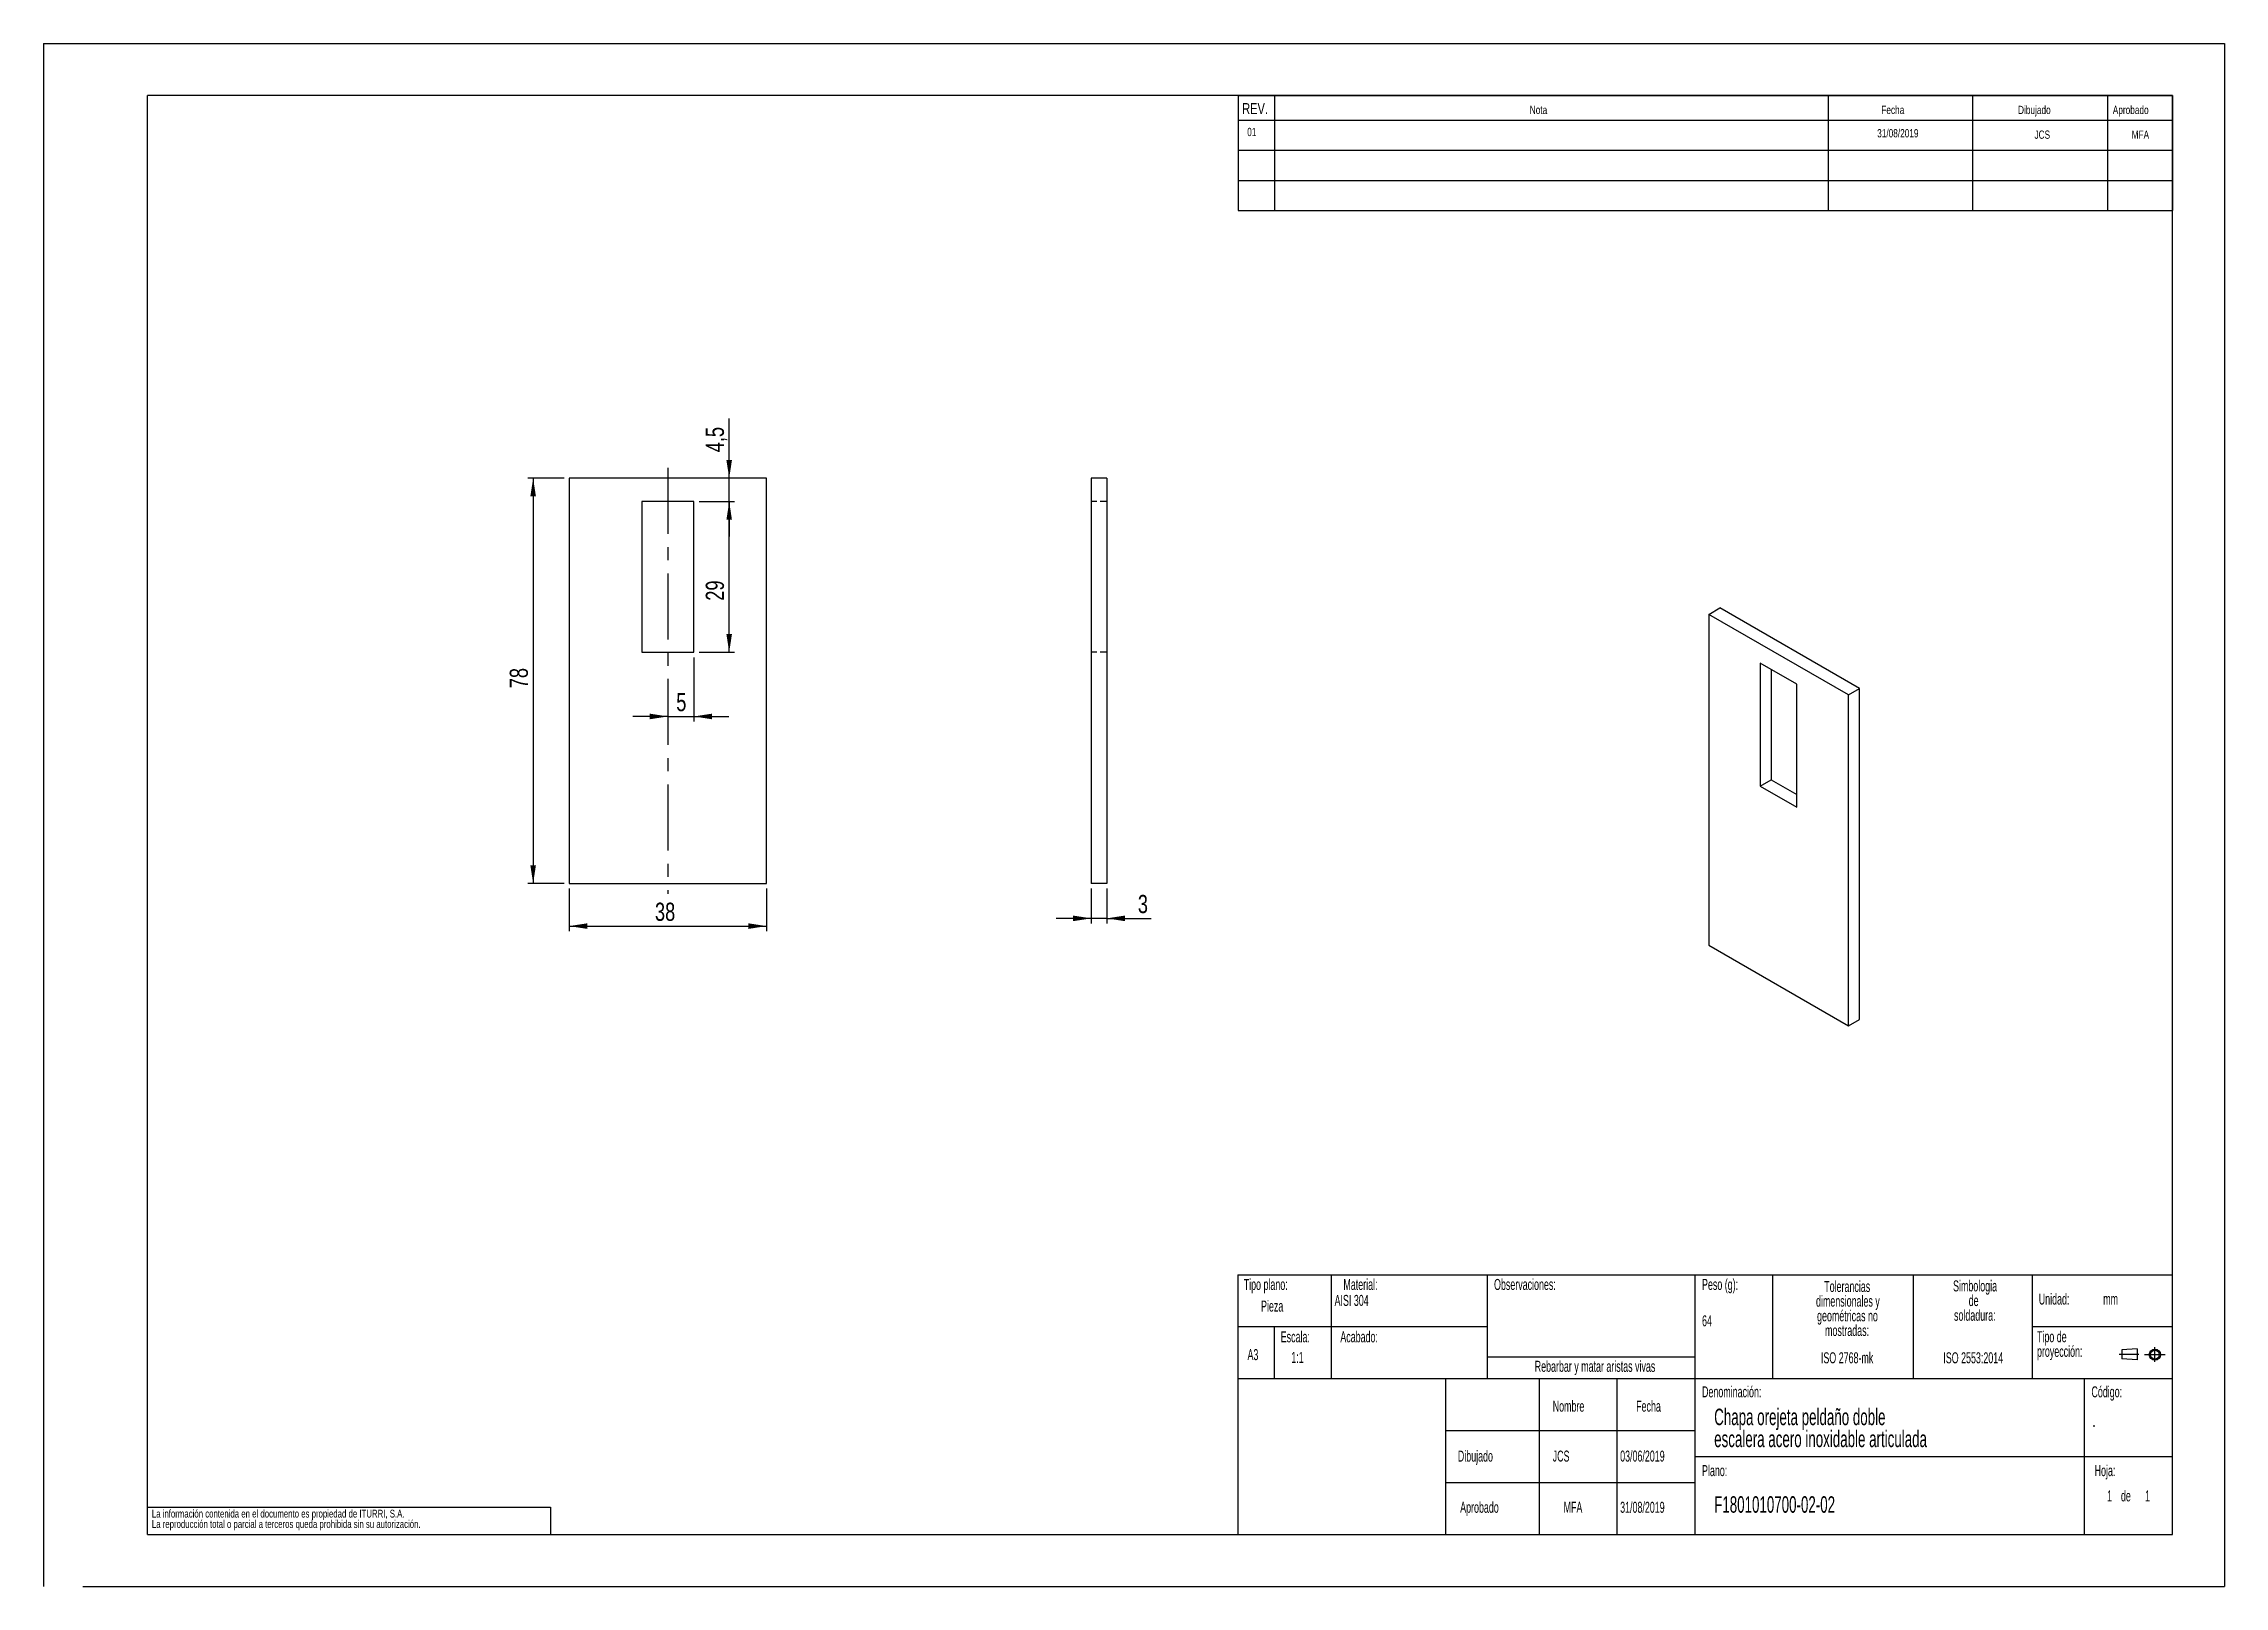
# Model space of a CAD drawing. Extents: x 0 to 2826, y 0 to 813.
# Drawn here: x 0 to 420, y 0 to 297 of the extents above.
import ezdxf

# ---------------------------------------------------------------- set-up
doc = ezdxf.new("R2010")
doc.units = 0
doc.linetypes.add('CENTERX2', pattern=[20.32, 12.7, -2.54, 2.54, -2.54])
doc.linetypes.add('HIDDEN', pattern=[1.905, 1.27, -0.635])
doc.layers.get('0').update_dxf_attribs({"linetype": 'CONTINUOUS'})
doc.layers.add('FORMATO', color=7, linetype='CONTINUOUS')
doc.layers.add('SLD-0', color=179, linetype='CONTINUOUS')
doc.styles.add('SLDTEXTSTYLE0', font='TXT', dxfattribs={"width": 0.605})
doc.styles.add('SLDTEXTSTYLE1', font='TXT', dxfattribs={"width": 0.75})
doc.dimstyles.new('SLDDIMSTYLE0', dxfattribs={"dimtxt": 3.5, "dimasz": 3.5, "dimexe": 0, "dimexo": 0.0625, "dimgap": 0.875, "dimtad": 1, "dimdec": 1, "dimrnd": 1e-09, "dimzin": 12, "dimtxsty": 'SLDTEXTSTYLE1', "dimsah": 1, "dimcen": 0.09, "dimazin": 3, "dimtfac": 1, "dimtdec": 1, "dimtofl": 0, "dimtmove": 0, "dimatfit": 3, "dimtolj": 1, "dimtzin": 12})
doc.dimstyles.new('SLDDIMSTYLE1', dxfattribs={"dimtxt": 3.5, "dimasz": 3.5, "dimexe": 0, "dimexo": 0.0625, "dimgap": 0.875, "dimtad": 1, "dimdec": 1, "dimrnd": 1e-09, "dimzin": 12, "dimtxsty": 'SLDTEXTSTYLE1', "dimsah": 1, "dimcen": 0.09, "dimazin": 3, "dimtfac": 1, "dimtdec": 1, "dimtmove": 0, "dimatfit": 3, "dimtolj": 1, "dimtzin": 12})

# ---------------------------------------------------------------- blocks, each defined once
blk = doc.blocks.new('BLOQUE3')
at = {"color": 7, "linetype": 'CENTERX2'}
for p, q in [((397.92, 130.06), (394.8, 130.06)), ((398.88, 130.02), (402.16, 130.02)), ((400.52, 128.85), (400.52, 131.19))]:
    blk.add_line(p, q, dxfattribs=at)
at = {"color": 7, "linetype": 'CONTINUOUS'}
for p, q in [((397.68, 130.95), (395.23, 130.77)), ((395.23, 130.77), (395.23, 129.34)), ((397.68, 130.95), (397.68, 129.16)), ((397.68, 129.16), (395.23, 129.34))]:
    blk.add_line(p, q, dxfattribs=at)
for radius in [0.892, 0.713]:
    blk.add_circle((400.52, 130.02), radius, dxfattribs=at)
blk = doc.blocks.new('SW_NOTE_0')
at = {"layer": 'SLD-0', "color": 0, "attachment_point": 2, "style": 'SLDTEXTSTYLE0'}
for s, insert, char_height in [('dimensionales y', (7.54, -0.09), 2.1167), ('Tolerancias', (7.41, 2.73), 2.1167), ('geométricas no', (7.46, -2.92), 2.1167), ('mostradas:', (7.38, -5.74), 2.117)]:
    blk.add_mtext(s, dxfattribs=dict(at, insert=insert, char_height=char_height))
blk = doc.blocks.new('SW_NOTE_0_1')
at = {"layer": 'SLD-0', "color": 0, "attachment_point": 1, "style": 'SLDTEXTSTYLE0'}
for s, insert, char_height in [('Tipo de', (0, 2.73), 2.117), ('proyección:', (0, -0.09), 2.1167)]:
    blk.add_mtext(s, dxfattribs=dict(at, insert=insert, char_height=char_height))
blk = doc.blocks.new('SW_NOTE_0_2')
at = {"layer": 'SLD-0', "color": 0, "char_height": 2.117, "attachment_point": 2, "style": 'SLDTEXTSTYLE0'}
for s, insert in [('Simbologia', (7.11, 2.73)), ('de', (6.84, -0.09)), ('soldadura:', (7.06, -2.92))]:
    blk.add_mtext(s, dxfattribs=dict(at, insert=insert))
blk = doc.blocks.new('SW_NOTE_0_3')
at = {"layer": 'SLD-0', "color": 0, "char_height": 1.5, "attachment_point": 1, "style": 'SLDTEXTSTYLE1'}
for s, insert in [('La información contenida en el documento es propiedad de ITURRI, S.A.', (0, 1.93)), ('La reproducción total o parcial a terceros queda prohibida sin su autorización.', (0, -0.07))]:
    blk.add_mtext(s, dxfattribs=dict(at, insert=insert))
blk = doc.blocks.new('SW_NOTE_0_4')
at = {"layer": 'SLD-0', "color": 0, "char_height": 3.175, "attachment_point": 1, "style": 'SLDTEXTSTYLE0'}
for s, insert in [('Chapa orejeta peldaño doble', (0, 4.09)), ('escalera acero inoxidable articulada', (0, -0.14))]:
    blk.add_mtext(s, dxfattribs=dict(at, insert=insert))
blk = doc.blocks.new('SW_NOTE_0_5')
at = {"layer": 'SLD-0', "color": 0, "attachment_point": 2, "style": 'SLDTEXTSTYLE0'}
for s, insert, char_height in [('dimensionales y', (7.54, -0.09), 2.1167), ('Tolerancias', (7.41, 2.73), 2.1167), ('geométricas no', (7.46, -2.92), 2.1167), ('mostradas:', (7.38, -5.74), 2.117)]:
    blk.add_mtext(s, dxfattribs=dict(at, insert=insert, char_height=char_height))
blk = doc.blocks.new('SW_NOTE_0_6')
at = {"layer": 'SLD-0', "color": 0, "attachment_point": 1, "style": 'SLDTEXTSTYLE0'}
for s, insert, char_height in [('Tipo de', (0, 2.73), 2.117), ('proyección:', (0, -0.09), 2.1167)]:
    blk.add_mtext(s, dxfattribs=dict(at, insert=insert, char_height=char_height))
blk = doc.blocks.new('SW_NOTE_0_7')
at = {"layer": 'SLD-0', "color": 0, "char_height": 2.117, "attachment_point": 2, "style": 'SLDTEXTSTYLE0'}
for s, insert in [('Simbologia', (7.11, 2.73)), ('de', (6.84, -0.09)), ('soldadura:', (7.06, -2.92))]:
    blk.add_mtext(s, dxfattribs=dict(at, insert=insert))
blk = doc.blocks.new('SW_NOTE_0_8')
at = {"layer": 'SLD-0', "color": 0, "char_height": 1.5, "attachment_point": 1, "style": 'SLDTEXTSTYLE1'}
for s, insert in [('La información contenida en el documento es propiedad de ITURRI, S.A.', (0, 1.93)), ('La reproducción total o parcial a terceros queda prohibida sin su autorización.', (0, -0.07))]:
    blk.add_mtext(s, dxfattribs=dict(at, insert=insert))
blk = doc.blocks.new('SW_NOTE_0_9')
at = {"layer": 'SLD-0', "color": 0, "char_height": 3.175, "attachment_point": 1, "style": 'SLDTEXTSTYLE0'}
for s, insert in [('Chapa orejeta peldaño doble', (0, 4.09)), ('escalera acero inoxidable articulada', (0, -0.14))]:
    blk.add_mtext(s, dxfattribs=dict(at, insert=insert))
blk = doc.blocks.new('_D')
at = {"layer": 'FORMATO', "color": 7}
for p, q in [((101.23, 134.33), (101.23, 126.11)), ((139.23, 134.33), (139.23, 126.11)), ((101.23, 127.11), (139.23, 127.11))]:
    blk.add_line(p, q, dxfattribs=at)
for points in [[(101.23, 127.11), (104.73, 126.57), (104.73, 127.65)], [(139.23, 127.11), (135.73, 127.65), (135.73, 126.57)]]:
    blk.add_solid(points, dxfattribs=at)
at = {"layer": 'FORMATO', "color": 7, "insert": (117.74, 131.62), "char_height": 3.5, "attachment_point": 1, "style": 'SLDTEXTSTYLE1'}
blk.add_mtext('38', dxfattribs=at)
blk = doc.blocks.new('_D_1')
at = {"layer": 'FORMATO', "color": 7}
for p, q in [((100.23, 213.33), (93.28, 213.33)), ((94.28, 213.33), (94.28, 135.33)), ((100.23, 135.33), (93.28, 135.33))]:
    blk.add_line(p, q, dxfattribs=at)
for points in [[(94.28, 213.33), (93.74, 209.83), (94.82, 209.83)], [(94.28, 135.33), (94.82, 138.83), (93.74, 138.83)]]:
    blk.add_solid(points, dxfattribs=at)
at = {"layer": 'FORMATO', "color": 7, "insert": (89.77, 172.9), "char_height": 3.5, "attachment_point": 1, "rotation": 90, "style": 'SLDTEXTSTYLE1'}
blk.add_mtext('78', dxfattribs=at)
blk = doc.blocks.new('_D_2')
at = {"layer": 'FORMATO', "color": 7}
for p, q in [((125.23, 178.83), (125.23, 166.47)), ((120.23, 167.47), (113.5, 167.47)), ((120.23, 167.47), (125.23, 167.47)), ((125.23, 167.47), (131.96, 167.47))]:
    blk.add_line(p, q, dxfattribs=at)
for points in [[(120.23, 167.47), (116.73, 168.01), (116.73, 166.93)], [(125.23, 167.47), (128.73, 166.93), (128.73, 168.01)]]:
    blk.add_solid(points, dxfattribs=at)
at = {"layer": 'FORMATO', "color": 7, "insert": (121.84, 171.98), "char_height": 3.5, "attachment_point": 1, "style": 'SLDTEXTSTYLE1'}
blk.add_mtext('5', dxfattribs=at)
blk = doc.blocks.new('_D_3')
at = {"layer": 'FORMATO', "color": 7}
for p, q in [((132.04, 213.33), (132.04, 224.8)), ((132.04, 208.83), (132.04, 213.33)), ((126.23, 208.83), (133.04, 208.83)), ((132.04, 208.83), (132.04, 202.1))]:
    blk.add_line(p, q, dxfattribs=at)
for points in [[(132.04, 213.33), (132.57, 216.83), (131.5, 216.83)], [(132.04, 208.83), (131.5, 205.33), (132.57, 205.33)]]:
    blk.add_solid(points, dxfattribs=at)
at = {"layer": 'FORMATO', "color": 7, "insert": (127.52, 218.33), "char_height": 3.5, "attachment_point": 1, "rotation": 90, "style": 'SLDTEXTSTYLE1'}
blk.add_mtext('4,5', dxfattribs=at)
blk = doc.blocks.new('_D_4')
at = {"layer": 'FORMATO', "color": 7}
for p, q in [((126.23, 208.83), (133.04, 208.83)), ((132.04, 179.83), (132.04, 208.83)), ((126.23, 179.83), (133.04, 179.83))]:
    blk.add_line(p, q, dxfattribs=at)
for points in [[(132.04, 208.83), (131.5, 205.33), (132.57, 205.33)], [(132.04, 179.83), (132.57, 183.33), (131.5, 183.33)]]:
    blk.add_solid(points, dxfattribs=at)
at = {"layer": 'FORMATO', "color": 7, "insert": (127.52, 189.75), "char_height": 3.5, "attachment_point": 1, "rotation": 90, "style": 'SLDTEXTSTYLE1'}
blk.add_mtext('29', dxfattribs=at)
blk = doc.blocks.new('_D_5')
at = {"layer": 'FORMATO', "color": 7}
for p, q in [((201.76, 134.33), (201.76, 127.6)), ((204.76, 134.33), (204.76, 127.6)), ((201.76, 128.6), (195.03, 128.6)), ((204.76, 128.6), (201.76, 128.6)), ((204.76, 128.6), (213.33, 128.6))]:
    blk.add_line(p, q, dxfattribs=at)
for points in [[(201.76, 128.6), (198.26, 129.14), (198.26, 128.06)], [(204.76, 128.6), (208.26, 128.06), (208.26, 129.14)]]:
    blk.add_solid(points, dxfattribs=at)
at = {"layer": 'FORMATO', "color": 7, "insert": (210.74, 133.11), "char_height": 3.5, "attachment_point": 1, "style": 'SLDTEXTSTYLE1'}
blk.add_mtext('3', dxfattribs=at)

msp = doc.modelspace()

# ---------------------------------------------------------------- linework, layer by layer
at = {"color": 7, "linetype": 'CONTINUOUS'}
for p, q in [((0, 297), (420, 297)), ((0, 297), (0, 0)), ((420, 297), (420, 0)), ((410, 287), (20, 287)), ((20, 10), (20, 287)), ((410, 10), (410, 287)), ((139.23, 213.33), (101.23, 213.33)), ((101.23, 213.33), (101.23, 135.33)), ((139.23, 135.33), (139.23, 213.33)), ((201.76, 213.33), (201.76, 135.33)), ((204.76, 213.33), (201.76, 213.33)), ((204.76, 213.33), (204.76, 135.33)), ((125.23, 208.83), (115.23, 208.83)), ((115.23, 208.83), (115.23, 179.83)), ((125.23, 179.83), (125.23, 208.83)), ((320.71, 187.13), (322.83, 188.36)), ((347.58, 171.62), (320.71, 187.13)), ((320.71, 187.13), (320.71, 123.44)), ((349.7, 172.85), (322.83, 188.36)), ((115.23, 179.83), (125.23, 179.83)), ((337.68, 173.66), (330.61, 177.74)), ((330.61, 177.74), (330.61, 154.06)), ((332.73, 176.52), (332.73, 155.29)), ((337.68, 149.98), (337.68, 173.66)), ((347.58, 171.62), (349.7, 172.85)), ((349.7, 109.16), (349.7, 172.85)), ((347.58, 107.93), (347.58, 171.62)), ((330.61, 154.06), (332.73, 155.29)), ((330.61, 154.06), (337.68, 149.98)), ((332.73, 155.29), (337.68, 152.43)), ((101.23, 135.33), (139.23, 135.33)), ((204.76, 135.33), (201.76, 135.33)), ((320.71, 123.44), (347.58, 107.93)), ((347.58, 107.93), (349.7, 109.16)), ((230, 60), (410, 60)), ((230, 60), (230, 10)), ((20, 10), (410, 10)), ((7.53, 0), (420, 0))]:
    msp.add_line(p, q, dxfattribs=at)
at = {"color": 7, "linetype": 'HIDDEN'}
for p, q in [((204.76, 208.83), (201.76, 208.83)), ((204.76, 179.83), (201.76, 179.83))]:
    msp.add_line(p, q, dxfattribs=at)
at = {"layer": 'FORMATO'}
for p, q in [((230.09, 287), (410, 287)), ((230.09, 287), (230.09, 264.87)), ((237.03, 287), (237.03, 264.87)), ((343.66, 287), (343.66, 264.87)), ((371.46, 287), (371.46, 264.87)), ((397.51, 287), (397.51, 264.87)), ((410, 287), (410, 264.87)), ((230.09, 282.27), (410, 282.27)), ((230.09, 276.47), (410, 276.47)), ((230.09, 270.67), (410, 270.67)), ((230.09, 264.87), (410, 264.87))]:
    msp.add_line(p, q, dxfattribs=at)
at = {"layer": 'FORMATO', "color": 7, "linetype": 'CENTERX2'}
msp.add_line((120.23, 215.33), (120.23, 133.33), dxfattribs=at)
at = {"layer": 'SLD-0'}
for p, q in [((248, 60), (248, 40)), ((278, 60), (278, 40)), ((318, 60), (318, 40)), ((333, 60), (333, 40)), ((360.08, 60), (360.08, 40)), ((383, 60), (383, 40)), ((230, 50), (248, 50)), ((237, 50), (237, 40)), ((248, 50), (278, 50)), ((383, 50), (410, 50)), ((278, 44.16), (318, 44.16)), ((230, 40), (410, 40)), ((270, 40), (270, 10)), ((288, 40), (288, 10)), ((303, 40), (303, 10)), ((318, 40), (318, 10)), ((393, 40), (393, 10)), ((270, 30), (318, 30)), ((318, 25), (393, 25)), ((393, 25), (410, 25)), ((270, 20), (318, 20)), ((20, 15.25), (97.63, 15.25)), ((97.63, 15.25), (97.63, 10))]:
    msp.add_line(p, q, dxfattribs=at)

# ---------------------------------------------------------------- block references
at = {"color": 7, "linetype": 'CONTINUOUS', "xscale": 1.2, "yscale": 1.2, "zscale": 1.2}
msp.add_blockref('BLOQUE3', (-74.01, -111.41), dxfattribs=at)
msp.add_blockref('BLOQUE3', (-74.01, -111.41), dxfattribs=at)
at = {"layer": 'SLD-0'}
for name, p in [('SW_NOTE_0', (339.95, 56.06)), ('SW_NOTE_0_5', (339.95, 56.06)), ('SW_NOTE_0_2', (364.87, 56.17)), ('SW_NOTE_0_7', (364.87, 56.17)), ('SW_NOTE_0_1', (383.91, 46.39)), ('SW_NOTE_0_6', (383.91, 46.39)), ('SW_NOTE_0_4', (321.74, 30.12)), ('SW_NOTE_0_9', (321.74, 30.12)), ('SW_NOTE_0_3', (20.84, 12.82)), ('SW_NOTE_0_8', (20.84, 12.82))]:
    msp.add_blockref(name, p, dxfattribs=at)

# ---------------------------------------------------------------- texts
at = {"layer": 'FORMATO', "style": 'SLDTEXTSTYLE1'}
for s, insert, char_height, attachment_point in [('REV.', (230.84, 285.55), 2.117, 1), ('Nota', (286.22, 285.03), 1.587, 1), ('Fecha', (353.93, 285.03), 1.587, 1), ('Dibujado', (380.26, 285.03), 1.587, 1), ('Aprobado', (398.51, 285.03), 1.587, 1), ('01', (232.69, 280.79), 1.587, 2), ('31/08/2019', (357.11, 280.54), 1.587, 2), ('JCS', (384.93, 280.27), 1.587, 2), ('MFA', (403.82, 280.27), 1.587, 2)]:
    msp.add_mtext(s, dxfattribs=dict(at, insert=insert, char_height=char_height, attachment_point=attachment_point))
at = {"layer": 'SLD-0', "style": 'SLDTEXTSTYLE0'}
for s, insert, char_height, attachment_point in [('Tipo plano:', (231.13, 59.18), 2.1167, 1), ('Tipo plano:', (231.13, 59.18), 2.1167, 1), ('Material:', (250.33, 59.18), 2.117, 1), ('Material:', (250.33, 59.18), 2.117, 1), ('Observaciones:', (279.34, 59.18), 2.1167, 1), ('Observaciones:', (279.34, 59.18), 2.1167, 1), ('Peso (g):', (319.4, 59.18), 2.117, 1), ('Peso (g):', (319.4, 59.18), 2.117, 1), ('Pieza', (234.47, 55.02), 2.117, 1), ('Pieza', (234.47, 55.02), 2.117, 1), ('AISI 304', (248.63, 56.11), 2.117, 1), ('AISI 304', (248.63, 56.11), 2.117, 1), ('Unidad:', (384.25, 56.37), 2.117, 1), ('Unidad:', (384.25, 56.37), 2.117, 1), ('mm', (396.66, 56.37), 2.117, 1), ('mm', (396.66, 56.37), 2.117, 1), ('64', (319.4, 52.18), 2.117, 1), ('64', (319.4, 52.18), 2.117, 1), ('Escala:', (238.26, 49.1), 2.117, 1), ('Escala:', (238.26, 49.1), 2.117, 1), ('Acabado:', (249.74, 49.1), 2.117, 1), ('Acabado:', (249.74, 49.1), 2.117, 1), ('A3', (231.86, 45.67), 2.117, 1), ('A3', (231.86, 45.67), 2.117, 1), ('1:1', (240.29, 45.13), 2.117, 1), ('1:1', (240.29, 45.13), 2.117, 1), ('Rebarbar y matar aristas vivas', (298.79, 43.42), 2.1167, 2), ('Rebarbar y matar aristas vivas', (298.79, 43.42), 2.1167, 2), ('ISO 2768-mk', (347.34, 45.06), 2.1167, 2), ('ISO 2768-mk', (347.34, 45.06), 2.1167, 2), ('ISO 2553:2014', (371.63, 45.06), 2.1167, 2), ('ISO 2553:2014', (371.63, 45.06), 2.1167, 2), ('Denominación:', (319.4, 38.51), 2.1167, 1), ('Denominación:', (319.4, 38.51), 2.1167, 1), ('Código:', (394.4, 38.51), 2.117, 1), ('Código:', (394.4, 38.51), 2.117, 1), ('Nombre', (290.64, 35.75), 2.117, 1), ('Nombre', (290.64, 35.75), 2.117, 1), ('Fecha', (306.71, 35.75), 2.117, 1), ('Fecha', (306.71, 35.75), 2.117, 1), ('-', (394.59, 32.19), 2.12, 1), ('-', (394.59, 32.19), 2.12, 1), ('Dibujado', (272.37, 26.14), 2.117, 1), ('Dibujado', (272.37, 26.14), 2.117, 1), ('JCS', (290.64, 26.14), 2.117, 1), ('03/06/2019', (303.63, 26.14), 2.117, 1), ('Plano:', (319.4, 23.34), 2.117, 1), ('Plano:', (319.4, 23.34), 2.117, 1), ('Hoja:', (395.01, 23.34), 2.117, 1), ('Hoja:', (395.01, 23.34), 2.117, 1), ('F1801010700-02-02', (321.74, 17.35), 3.175, 1), ('F1801010700-02-02', (321.74, 17.35), 3.175, 1), ('1', (397.41, 18.47), 2.12, 1), ('1', (397.41, 18.47), 2.12, 1), ('1', (397.41, 18.47), 2.12, 1), ('1', (397.41, 18.47), 2.12, 1), ('de', (400.08, 18.47), 2.117, 1), ('de', (400.08, 18.47), 2.117, 1), ('de', (400.08, 18.47), 2.117, 1), ('de', (400.08, 18.47), 2.117, 1), ('1', (404.73, 18.47), 2.12, 1), ('1', (404.73, 18.47), 2.12, 1), ('1', (404.73, 18.47), 2.12, 1), ('1', (404.73, 18.47), 2.12, 1), ('Aprobado', (272.82, 16.28), 2.117, 1), ('Aprobado', (272.82, 16.28), 2.117, 1), ('MFA', (292.74, 16.28), 2.117, 1), ('31/08/2019', (303.63, 16.28), 2.117, 1)]:
    msp.add_mtext(s, dxfattribs=dict(at, insert=insert, char_height=char_height, attachment_point=attachment_point))

# ---------------------------------------------------------------- dimensions: what is measured, and where the dimension line sits
at = {"layer": 'FORMATO', "color": 7}
for base, p1, p2, dimstyle, picture, middle in [((132.04, 213.33), (125.23, 208.83), (139.23, 213.33), 'SLDDIMSTYLE1', '_D_3', (132.04, 221.56)), ((94.28, 135.33), (101.23, 213.33), (101.23, 135.33), 'SLDDIMSTYLE0', '_D_1', (94.28, 175.49)), ((132.04, 208.83), (125.23, 179.83), (125.23, 208.83), 'SLDDIMSTYLE0', '_D_4', (132.04, 192.34))]:
    dim = msp.add_linear_dim(base=base, p1=p1, p2=p2, angle=90, dimstyle=dimstyle, dxfattribs=at)
    dim.commit()
    dim.dimension.update_dxf_attribs({"geometry": picture, "text_midpoint": middle, "dimtype": 160})
for base, p1, p2, dimstyle, picture, middle in [((125.23, 167.47), (120.23, 133.33), (125.23, 179.83), 'SLDDIMSTYLE1', '_D_2', (123.13, 167.47)), ((139.23, 127.11), (101.23, 135.33), (139.23, 135.33), 'SLDDIMSTYLE0', '_D', (120.33, 127.11)), ((201.76, 128.6), (204.76, 135.33), (201.76, 135.33), 'SLDDIMSTYLE1', '_D_5', (212.04, 128.6))]:
    dim = msp.add_linear_dim(base=base, p1=p1, p2=p2, dimstyle=dimstyle, dxfattribs=at)
    dim.commit()
    dim.dimension.update_dxf_attribs({"geometry": picture, "text_midpoint": middle, "dimtype": 160})

doc.saveas('drawing.dxf')
